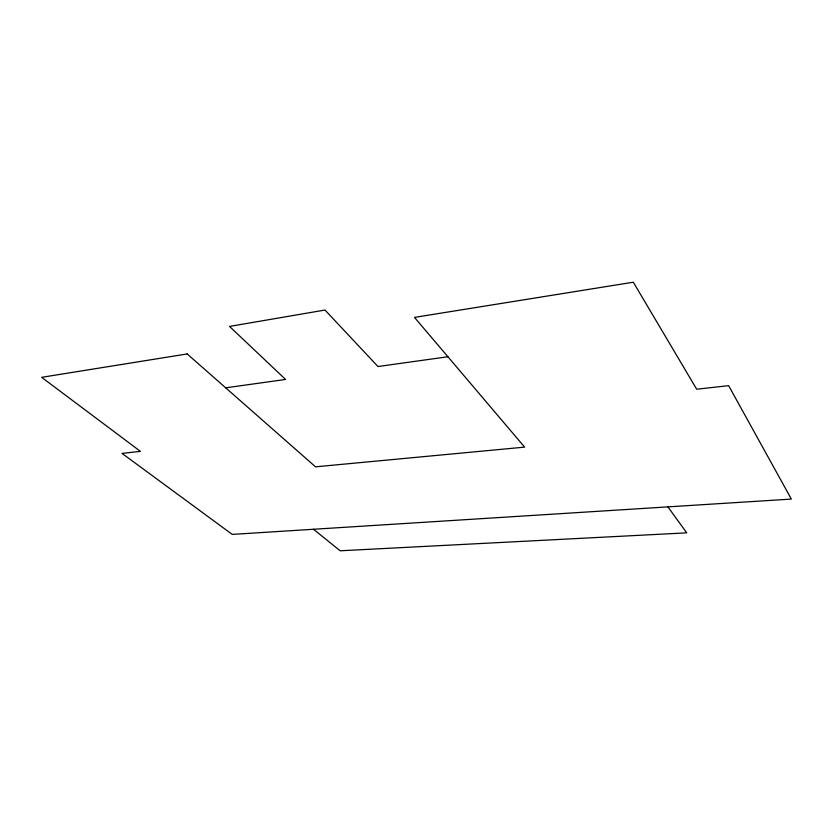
<?xml version="1.0" encoding="UTF-8"?>
<svg xmlns="http://www.w3.org/2000/svg" width="833" height="833" viewBox="0 0 833 833"><rect width="100%" height="100%" fill="white"/><g stroke="black" fill="none" stroke-linecap="round" stroke-linejoin="round"><path stroke-width="1.25" d="M225.691 387.824L285.584 379.452L229.512 326.421L324.995 310.043L377.953 366.53L447.915 356.753M313.51 529.267L340.156 550.79L686.736 532.849L667.91 506.881M187.165 353.942L41.65 377.328L140.402 451.351L122.035 453.402L232.24 534.401L791.35 499.082L728.636 385.658L696.69 389.219L633.309 282.21L414.49 317.394L524.634 447.123L315.52 466.824L187.165 353.942"/></g></svg>
